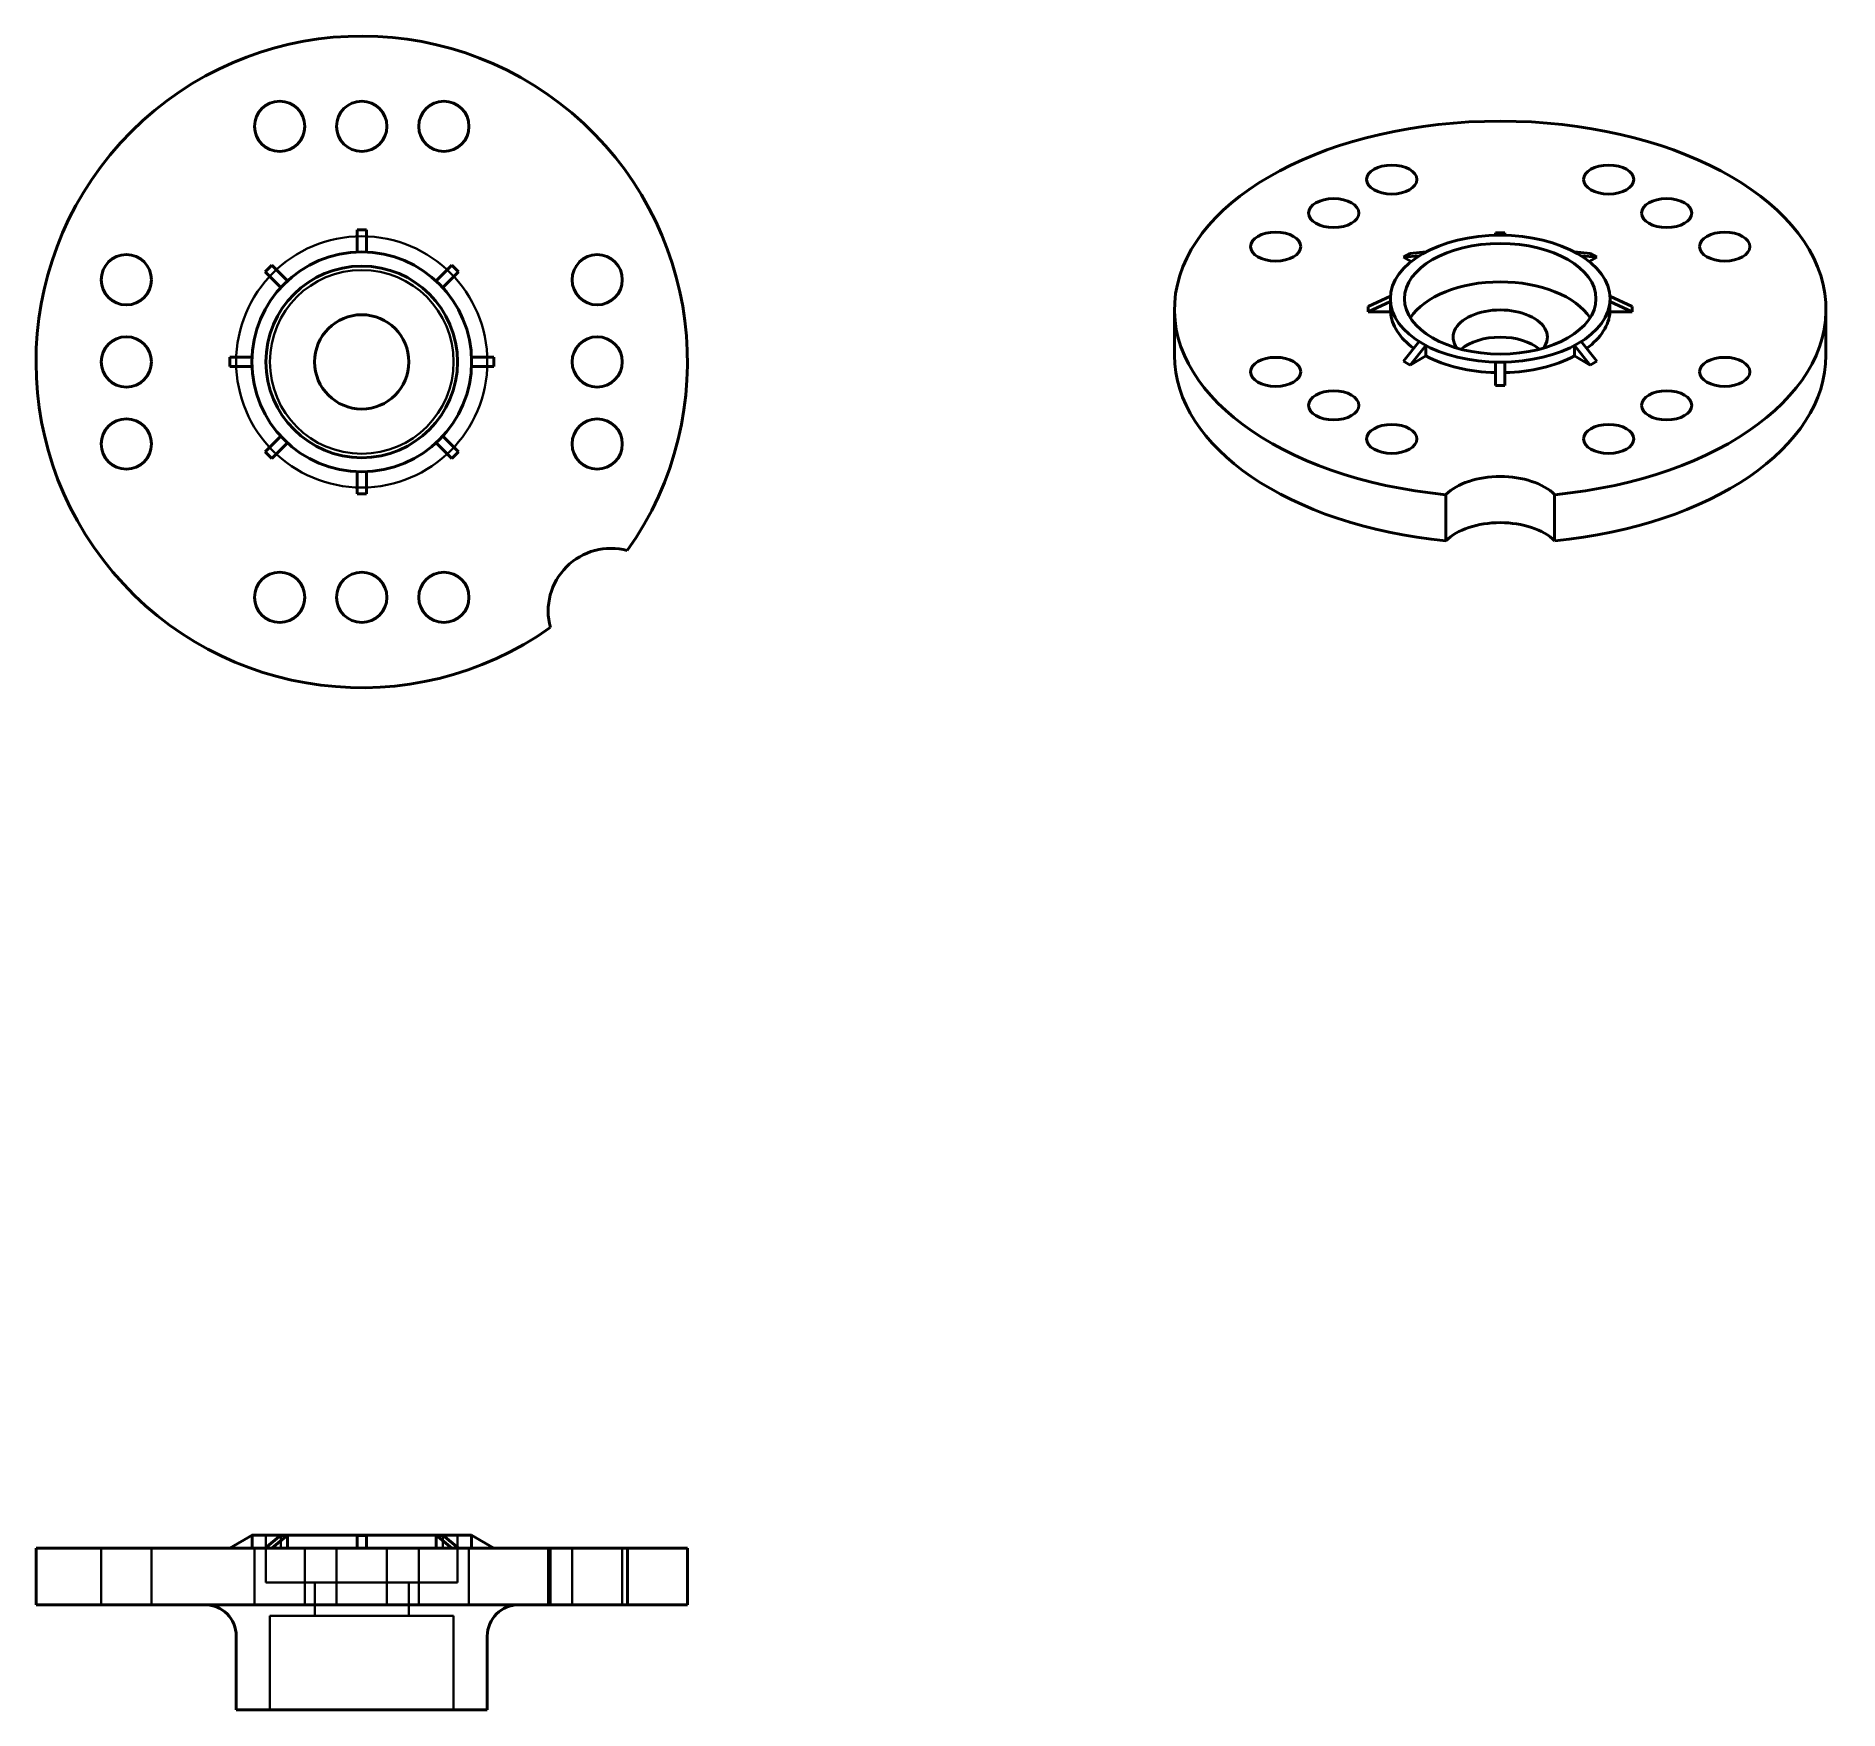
# Model space of a CAD drawing. Header units: inches. Extents: x 1.65 to 3.92, y 4.02 to 6.12.
import ezdxf

# ---------------------------------------------------------------- set-up
doc = ezdxf.new("R2010")
doc.units = ezdxf.units.IN
doc.header["$MEASUREMENT"] = 0
doc.layers.add('Hidden Edges(ANSI)', color=7, linetype='Continuous', lineweight=35)
doc.layers.add('Visible Edges(ANSI)', color=7, linetype='Continuous', lineweight=50)

msp = doc.modelspace()

# ---------------------------------------------------------------- linework, layer by layer
at = {"layer": 'Hidden Edges(ANSI)'}
for p, q in [((1.9431, 4.2371), (1.9431, 4.178)), ((1.9617, 4.2209), (1.9617, 4.2371)), ((2.1648, 4.2371), (2.1648, 4.2209)), ((2.1833, 4.2371), (2.1833, 4.178)), ((1.7365, 4.1501), (1.7365, 4.2209)), ((1.7994, 4.1501), (1.7994, 4.2209)), ((1.9288, 4.1501), (1.9288, 4.2209)), ((1.9918, 4.1501), (1.9918, 4.2209)), ((2.0317, 4.1501), (2.0317, 4.2209)), ((2.0947, 4.1501), (2.0947, 4.2209)), ((2.1347, 4.1501), (2.1347, 4.2209)), ((2.1977, 4.1501), (2.1977, 4.2209)), ((2.297, 4.1501), (2.297, 4.2209)), ((2.327, 4.1501), (2.327, 4.2209)), ((2.39, 4.1501), (2.39, 4.2209)), ((1.9431, 4.178), (2.1833, 4.178)), ((2.0042, 4.178), (2.0042, 4.1363)), ((2.1223, 4.178), (2.1223, 4.1363)), ((1.9481, 4.1363), (2.1784, 4.1363)), ((1.9481, 4.1363), (1.9481, 4.0182)), ((2.1784, 4.1363), (2.1784, 4.0182))]:
    msp.add_line(p, q, dxfattribs=at)
for radius in [0.1575, 0.1152]:
    msp.add_circle((2.0632, 5.7083), radius, dxfattribs=at)
at = {"layer": 'Visible Edges(ANSI)'}
for p, q in [((2.0573, 5.846), (2.0573, 5.8739)), ((2.0573, 5.8739), (2.0691, 5.8739)), ((2.0691, 5.8739), (2.0691, 5.846)), ((3.4851, 5.867), (3.4851, 5.8699)), ((3.4851, 5.8699), (3.4969, 5.8699)), ((3.4969, 5.8699), (3.4969, 5.867)), ((3.3697, 5.8395), (3.378, 5.8443)), ((3.3894, 5.8413), (3.3697, 5.8395)), ((3.3792, 5.834), (3.3697, 5.8395)), ((3.378, 5.8443), (3.3978, 5.8461)), ((3.5841, 5.8461), (3.6039, 5.8443)), ((3.6123, 5.8395), (3.5925, 5.8413)), ((3.6123, 5.8395), (3.6027, 5.834)), ((3.6039, 5.8443), (3.6123, 5.8395)), ((1.9419, 5.8213), (1.9503, 5.8296)), ((1.9617, 5.8015), (1.9419, 5.8213)), ((1.9503, 5.8296), (1.9701, 5.8099)), ((2.1564, 5.8099), (2.1762, 5.8296)), ((2.1845, 5.8213), (2.1648, 5.8015)), ((2.1762, 5.8296), (2.1845, 5.8213)), ((3.3254, 5.7777), (3.3533, 5.7909)), ((3.6286, 5.7909), (3.6566, 5.7777)), ((3.0825, 5.7743), (3.0825, 5.7165)), ((3.3533, 5.7841), (3.3254, 5.7709)), ((3.3254, 5.7709), (3.3254, 5.7777)), ((3.3533, 5.7709), (3.3254, 5.7709)), ((3.3532, 5.7875), (3.3532, 5.7874)), ((3.3533, 5.7841), (3.3533, 5.7709)), ((3.6566, 5.7709), (3.6286, 5.7841)), ((3.6286, 5.7709), (3.6286, 5.7841)), ((3.6566, 5.7709), (3.6286, 5.7709)), ((3.6288, 5.7875), (3.6288, 5.7874)), ((3.6566, 5.7777), (3.6566, 5.7709)), ((3.8994, 5.7743), (3.8994, 5.7165)), ((3.3697, 5.7091), (3.3894, 5.7337)), ((3.3978, 5.7289), (3.378, 5.7043)), ((3.3978, 5.7289), (3.3978, 5.7157)), ((3.5841, 5.7157), (3.5841, 5.7289)), ((3.6039, 5.7043), (3.5841, 5.7289)), ((3.5925, 5.7337), (3.6123, 5.7091)), ((1.8976, 5.7142), (1.9256, 5.7142)), ((1.8976, 5.7024), (1.8976, 5.7142)), ((1.9256, 5.7024), (1.8976, 5.7024)), ((2.2009, 5.7142), (2.2288, 5.7142)), ((2.2288, 5.7024), (2.2009, 5.7024)), ((2.2288, 5.7142), (2.2288, 5.7024)), ((3.378, 5.7043), (3.3697, 5.7091)), ((3.3978, 5.7157), (3.378, 5.7043)), ((3.4851, 5.6787), (3.4851, 5.708)), ((3.4969, 5.708), (3.4969, 5.6787)), ((3.6039, 5.7043), (3.5841, 5.7157)), ((3.6123, 5.7091), (3.6039, 5.7043)), ((3.4969, 5.6787), (3.4851, 5.6787)), ((1.9419, 5.5954), (1.9617, 5.6152)), ((2.1648, 5.6152), (2.1845, 5.5954)), ((1.9503, 5.587), (1.9419, 5.5954)), ((1.9701, 5.6068), (1.9503, 5.587)), ((2.1762, 5.587), (2.1564, 5.6068)), ((2.1845, 5.5954), (2.1762, 5.587)), ((2.0573, 5.5427), (2.0573, 5.5707)), ((2.0691, 5.5707), (2.0691, 5.5427)), ((2.0691, 5.5427), (2.0573, 5.5427)), ((3.4227, 5.4839), (3.4227, 5.5418)), ((3.5592, 5.5418), (3.5592, 5.4839)), ((1.9256, 4.2371), (1.8976, 4.2209)), ((1.9254, 4.2371), (2.201, 4.2371)), ((1.9254, 4.2371), (1.9254, 4.237)), ((1.9256, 4.2371), (1.9256, 4.2209)), ((1.9419, 4.2209), (1.9617, 4.2371)), ((1.9701, 4.2371), (1.9503, 4.2209)), ((1.9701, 4.2371), (1.9701, 4.2209)), ((2.0573, 4.2209), (2.0573, 4.2371)), ((2.0691, 4.2371), (2.0691, 4.2209)), ((2.1762, 4.2209), (2.1564, 4.2371)), ((2.1564, 4.2209), (2.1564, 4.2371)), ((2.1648, 4.2371), (2.1845, 4.2209)), ((2.2009, 4.2209), (2.2009, 4.2371)), ((2.2288, 4.2209), (2.2009, 4.2371)), ((2.201, 4.2371), (2.201, 4.237)), ((1.6548, 4.2209), (2.2997, 4.2209)), ((1.6548, 4.2209), (1.6548, 4.1501)), ((2.2997, 4.2209), (2.3963, 4.2209)), ((2.2997, 4.1501), (2.2997, 4.2209)), ((2.3963, 4.2209), (2.3963, 4.1501)), ((2.3963, 4.2209), (2.4717, 4.2209)), ((2.4717, 4.2209), (2.4717, 4.1501)), ((1.6548, 4.1501), (2.2997, 4.1501)), ((2.3963, 4.1501), (2.2997, 4.1501)), ((2.3963, 4.1501), (2.4717, 4.1501)), ((1.9057, 4.1107), (1.9057, 4.0182)), ((2.2207, 4.1107), (2.2207, 4.0182)), ((1.9057, 4.0182), (2.2207, 4.0182))]:
    msp.add_line(p, q, dxfattribs=at)
for centre, radius in [((1.9603, 6.0036), 0.0315), ((2.0632, 6.0036), 0.0315), ((2.1662, 6.0036), 0.0315), ((1.768, 5.8113), 0.0315), ((2.0632, 5.7083), 0.1378), ((2.3585, 5.8113), 0.0315), ((2.0632, 5.7083), 0.1201), ((2.0632, 5.7083), 0.0591), ((1.768, 5.7083), 0.0315), ((2.3585, 5.7083), 0.0315), ((1.768, 5.6054), 0.0315), ((2.3585, 5.6054), 0.0315), ((1.9603, 5.4131), 0.0315), ((2.0632, 5.4131), 0.0315), ((2.1662, 5.4131), 0.0315)]:
    msp.add_circle(centre, radius, dxfattribs=at)
for centre, radius, start, end in [((2.0632, 5.7083), 0.4085, 324.6232, 305.3768), ((2.3757, 5.3958), 0.0787, 74.8675, 195.1325), ((1.8664, 4.1107), 0.0394, 0, 90), ((2.2601, 4.1107), 0.0394, 90, 180)]:
    msp.add_arc(centre, radius, start, end, dxfattribs=at)
for centre, major_axis, ratio, start_param, end_param in [((3.491, 5.7743), (-0.4085, 0), 0.57735, 1.738752, 7.686026), ((3.491, 5.7393), (-0.1201, 0), 0.57735, 3.496771, 5.928007), ((3.491, 5.8524), (0.1326, 0.0841), 0.44448, 2.866859, 2.909729), ((3.491, 5.7743), (-0.1378, 0), 0.57735, 0.04287, 0.665739), ((3.491, 5.7393), (-0.0591, 0), 0.57735, 2.72889, 6.695888), ((3.491, 5.7743), (0.1378, 0), 0.57735, 5.617447, 6.240315), ((3.491, 5.8524), (0.1326, -0.0841), 0.44448, 0.231863, 0.274734), ((3.491, 5.8524), (-0.1161, -0.1062), 0.697902, 0.174389, 0.26013), ((3.491, 5.7052), (0.0591, 0), 0.57735, 0.591327, 2.550265), ((3.491, 5.8524), (0.1161, -0.1062), 0.697902, 6.023056, 6.108796), ((3.491, 5.7165), (-0.4085, 0), 0.57735, 0, 1.402841), ((3.491, 5.7743), (-0.1378, 0), 0.57735, 0.828268, 1.527926), ((3.491, 5.8524), (0, -0.1445), 0.953512, 6.240315, 6.326056), ((3.491, 5.7743), (-0.1378, 0), 0.57735, 1.613667, 2.313324), ((3.491, 5.7165), (0.4085, 0), 0.57735, 4.880345, 6.283185), ((3.491, 5.5192), (0.0787, 0), 0.57735, 0.521286, 2.620307), ((3.491, 5.4613), (-0.0787, 0), 0.57735, 3.662878, 5.7619), ((2.0632, 4.3165), (-0.136, -0.0645), 0.341999, 0.581653, 0.667393), ((2.0632, 4.3165), (0.1378, 0), 0.57735, 4.669519, 4.755259), ((2.0632, 4.3165), (0.136, -0.0645), 0.341999, 5.615792, 5.701533)]:
    msp.add_ellipse(centre, major_axis=major_axis, ratio=ratio, start_param=start_param, end_param=end_param, dxfattribs=at)
for centre, major_axis in [((3.355, 5.9369), (0.0315, 0)), ((3.627, 5.9369), (-0.0315, 0)), ((3.2822, 5.8949), (0.0315, 0)), ((3.6998, 5.8949), (-0.0315, 0)), ((3.2094, 5.8528), (0.0315, 0)), ((3.491, 5.7875), (-0.1378, 0)), ((3.491, 5.7875), (-0.1201, 0)), ((3.7726, 5.8528), (-0.0315, 0)), ((3.2094, 5.6958), (0.0315, 0)), ((3.7726, 5.6958), (-0.0315, 0)), ((3.2822, 5.6538), (0.0315, 0)), ((3.6998, 5.6538), (-0.0315, 0)), ((3.355, 5.6117), (0.0315, 0)), ((3.627, 5.6117), (-0.0315, 0))]:
    msp.add_ellipse(centre, major_axis=major_axis, ratio=0.57735, dxfattribs=at)

doc.saveas('drawing.dxf')
